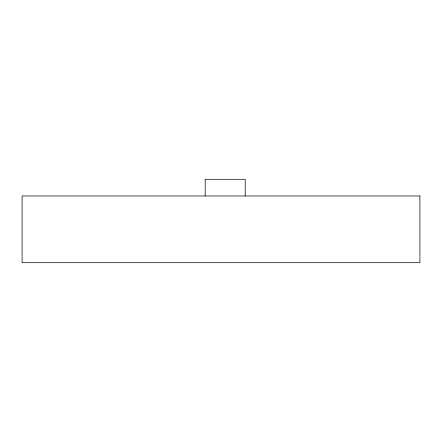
<?xml version="1.0" encoding="UTF-8"?>
<svg xmlns="http://www.w3.org/2000/svg" width="442" height="442" viewBox="0 0 442 442"><rect width="100%" height="100%" fill="white"/><g stroke="black" fill="none" stroke-linecap="round" stroke-linejoin="round"><path stroke-width="0.66" d="M245.194 195.977L245.194 179.292L205.176 179.292L205.176 195.977M419.9 195.977L22.1 195.977L22.1 262.708L419.9 262.708L419.9 195.977"/></g></svg>
